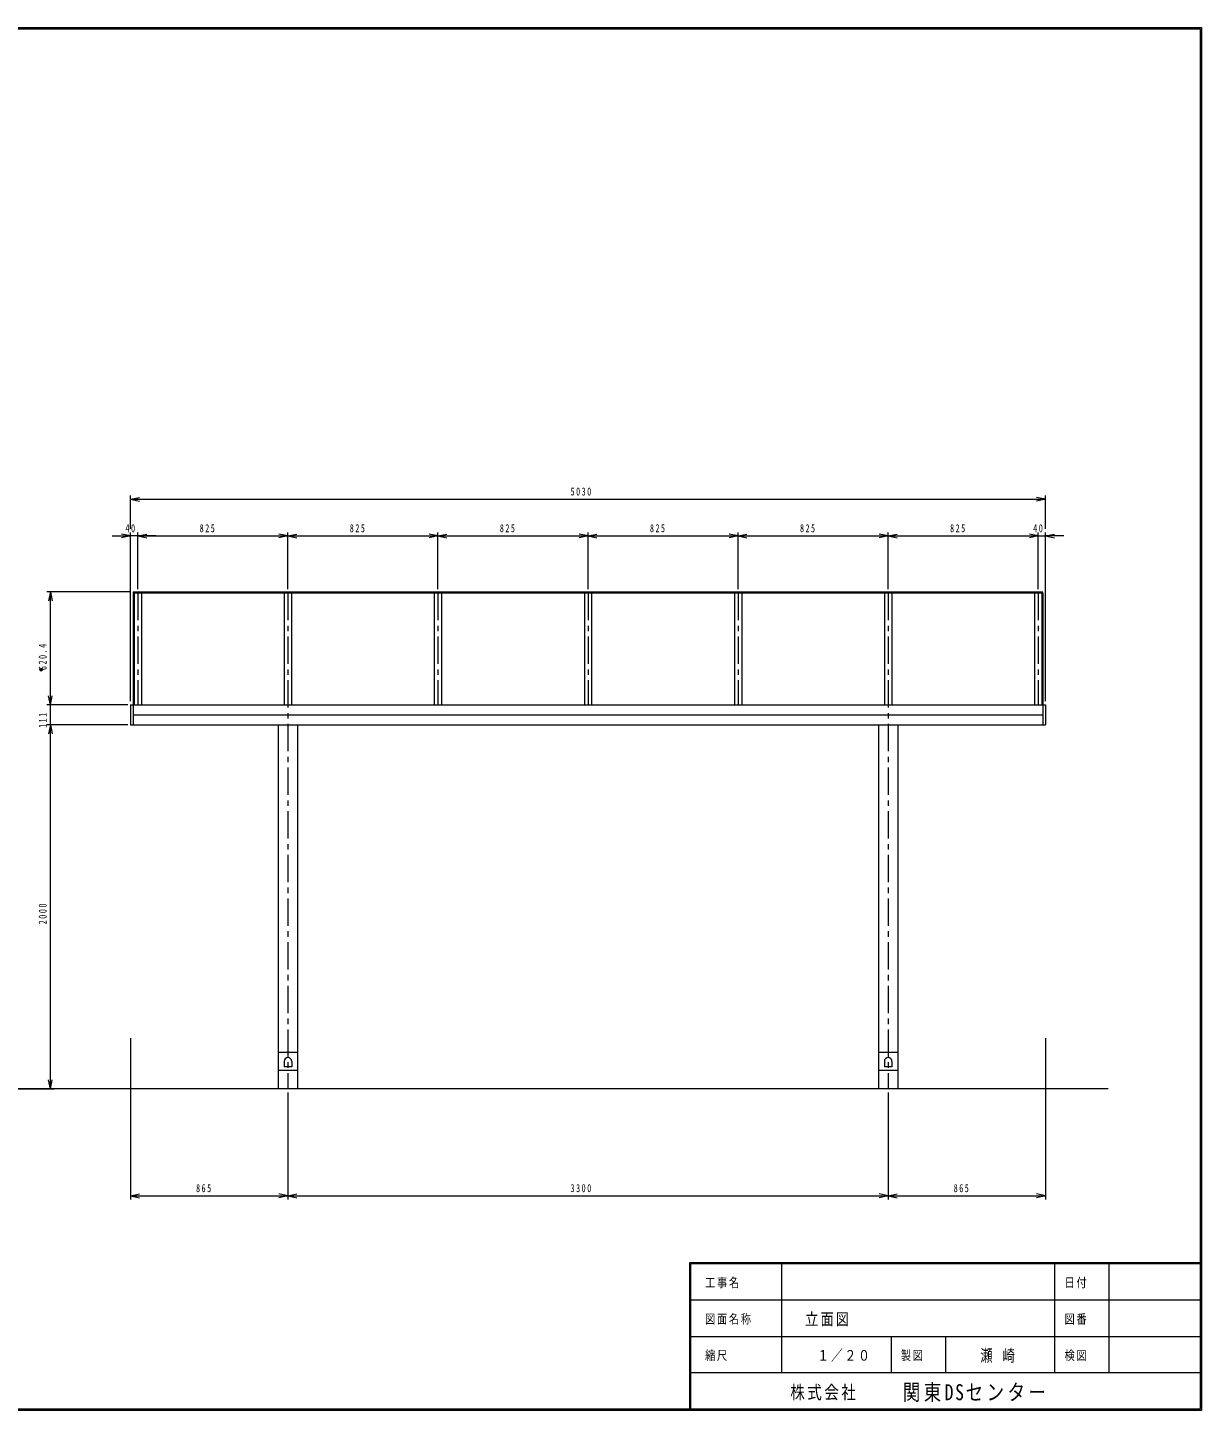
# Model space of a CAD drawing. Units: millimetres, scale not verified. Extents: x -5600 to 5600, y -3800 to 3800.
# Drawn here: x -852 to 5600, y -3800 to 3800 of the extents above; entities that cross this region are included whole.
import ezdxf

# ---------------------------------------------------------------- set-up
doc = ezdxf.new("R2010")
doc.units = ezdxf.units.MM
doc.header["$LTSCALE"] = 30
doc.header["$PDMODE"] = 32
doc.header["$PDSIZE"] = 15
doc.linetypes.add('CHAIN1', pattern=[8, 5, -1, 1, -1])
doc.layers.add('0-0_0', color=7, linetype='Continuous', lineweight=18)
doc.styles.add('ＭＳ ゴシック', font='')
doc.styles.get('ＭＳ ゴシック').set_extended_font_data('MS Gothic')

msp = doc.modelspace()

# ---------------------------------------------------------------- linework, layer by layer
at = {"layer": '0-0_0'}
for p, q in [((-286.67, 1045.91), (-286.67, 1227.85)), ((-286.67, 1207.85), (-237.76, 1218.24)), ((4743.33, 1207.85), (4694.42, 1218.24)), ((4743.33, 1045.91), (4743.33, 1227.85)), ((-286.67, 1207.85), (4743.33, 1207.85)), ((-286.67, 1207.85), (-237.76, 1197.45)), ((4743.33, 1207.85), (4694.42, 1197.45)), ((-286.67, 1005.91), (-335.58, 995.51)), ((-286.67, 98.69), (-286.67, 1025.91)), ((-246.67, 1005.91), (-286.67, 1005.91)), ((-246.67, 712.92), (-246.67, 1025.91)), ((-246.67, 712.92), (-246.67, 1025.91)), ((-246.67, 1005.91), (-197.76, 1016.3)), ((-246.67, 1005.91), (-197.76, 1016.3)), ((-246.67, 1005.91), (578.33, 1005.91)), ((-246.67, 1005.91), (-197.76, 995.51)), ((578.33, 1005.91), (529.42, 1016.3)), ((578.33, 1005.91), (529.42, 995.51)), ((578.33, 712.92), (578.33, 1025.91)), ((578.33, 1005.91), (627.24, 1016.3)), ((578.33, 1005.91), (1403.33, 1005.91)), ((578.33, 1005.91), (627.24, 995.51)), ((1403.33, 1005.91), (1354.42, 1016.3)), ((1403.33, 1005.91), (1354.42, 995.51)), ((1403.33, 712.92), (1403.33, 1025.91)), ((1403.33, 1005.91), (1452.24, 1016.3)), ((1403.33, 1005.91), (2228.33, 1005.91)), ((1403.33, 1005.91), (1452.24, 995.51)), ((2228.33, 1005.91), (2179.42, 1016.3)), ((2228.33, 1005.91), (2179.42, 995.51)), ((2228.33, 712.92), (2228.33, 1025.91)), ((2228.33, 1005.91), (2277.24, 1016.3)), ((2228.33, 1005.91), (3053.33, 1005.91)), ((2228.33, 1005.91), (2277.24, 995.51)), ((3053.33, 1005.91), (3004.42, 1016.3)), ((3053.33, 1005.91), (3004.42, 995.51)), ((3053.33, 712.92), (3053.33, 1025.91)), ((3053.33, 1005.91), (3102.24, 1016.3)), ((3053.33, 1005.91), (3878.33, 1005.91)), ((3053.33, 1005.91), (3102.24, 995.51)), ((3878.33, 1005.91), (3829.42, 1016.3)), ((3878.33, 1005.91), (3829.42, 995.51)), ((3878.33, 712.92), (3878.33, 1025.91)), ((3878.33, 1005.91), (3927.24, 1016.3)), ((3878.33, 1005.91), (4703.33, 1005.91)), ((3878.33, 1005.91), (3927.24, 995.51)), ((4703.33, 1005.91), (4654.42, 1016.3)), ((4703.33, 1005.91), (4654.42, 995.51)), ((4703.33, 1005.91), (4654.42, 995.51)), ((4703.33, 712.92), (4703.33, 1025.91)), ((4703.33, 712.92), (4703.33, 1025.91)), ((4703.33, 1005.91), (4743.33, 1005.91)), ((4743.33, 98.69), (4743.33, 1025.91)), ((4743.33, 1005.91), (4792.24, 1016.3)), ((-291.67, 699.12), (-746.9, 699.12)), ((-726.9, 699.12), (-737.29, 650.21)), ((-726.9, 78.69), (-726.9, 699.12)), ((-726.9, 699.12), (-716.5, 650.21)), ((-301.67, 78.69), (-746.9, 78.69)), ((-726.9, 78.69), (-737.29, 127.6)), ((-726.9, 78.69), (-716.5, 127.6)), ((-726.9, -32.31), (-726.9, 78.69)), ((-301.67, -32.31), (-746.9, -32.31)), ((-726.9, -32.31), (-737.29, -81.21)), ((-726.9, -2032.31), (-726.9, -32.31)), ((-726.9, -32.31), (-716.5, -81.21)), ((-286.67, -1754.83), (-286.67, -2641.24)), ((4743.33, -1754.83), (4743.33, -2641.24)), ((-4868.66, -2032.31), (-706.9, -2032.31)), ((-726.9, -2032.31), (-737.29, -1983.4)), ((-726.9, -2032.31), (-716.5, -1983.4)), ((578.33, -2052.31), (578.33, -2641.24)), ((3878.33, -2052.31), (3878.33, -2641.24)), ((-286.67, -2621.24), (-237.76, -2610.84)), ((-286.67, -2621.24), (578.33, -2621.24)), ((-286.67, -2621.24), (-237.76, -2631.63)), ((578.33, -2621.24), (529.42, -2610.84)), ((578.33, -2621.24), (529.42, -2631.63)), ((578.33, -2621.24), (627.24, -2610.84)), ((578.33, -2621.24), (3878.33, -2621.24)), ((578.33, -2621.24), (627.24, -2631.63)), ((3878.33, -2621.24), (3829.42, -2610.84)), ((3878.33, -2621.24), (3829.42, -2631.63)), ((3878.33, -2621.24), (3927.24, -2610.84)), ((3878.33, -2621.24), (4743.33, -2621.24)), ((3878.33, -2621.24), (3927.24, -2631.63)), ((4743.33, -2621.24), (4694.42, -2610.84)), ((4743.33, -2621.24), (4694.42, -2631.63)), ((2788, -3794), (2788, -2988)), ((2788, -2988), (5594, -2988)), ((2794, -3794), (2794, -2994)), ((5594, -2994), (2794, -2994)), ((3294, -3594), (3294, -2994)), ((4794, -3594), (4794, -2994)), ((5094, -3594), (5094, -2994)), ((5594, -3194), (2794, -3194)), ((2794, -3394), (5594, -3394)), ((3894, -3394), (3894, -3594)), ((4194, -3394), (4194, -3594)), ((5594, -3594), (2794, -3594))]:
    msp.add_line(p, q, dxfattribs=at)
at = {"layer": '0-0_0', "color": 3}
for p, q in [((-271.67, 699.12), (4728.33, 699.12)), ((-271.67, 699.12), (-271.67, 78.69)), ((-271.67, 692.92), (4728.33, 692.92)), ((-266.67, 692.92), (-266.67, 78.69)), ((-226.67, 692.92), (-226.67, 78.69)), ((558.33, 692.92), (558.33, 78.69)), ((598.33, 692.92), (598.33, 78.69)), ((1383.33, 692.92), (1383.33, 78.69)), ((1423.33, 692.92), (1423.33, 78.69)), ((2208.33, 692.92), (2208.33, 78.69)), ((2248.33, 692.92), (2248.33, 78.69)), ((3033.33, 692.92), (3033.33, 78.69)), ((3073.33, 692.92), (3073.33, 78.69)), ((3858.33, 692.92), (3858.33, 78.69)), ((3898.33, 692.92), (3898.33, 78.69)), ((4683.33, 692.92), (4683.33, 78.69)), ((4723.33, 692.92), (4723.33, 78.69)), ((4728.33, 692.92), (4728.33, -32.31)), ((-286.67, 78.69), (4743.33, 78.69)), ((-286.67, 78.69), (-286.67, -32.31)), ((-271.67, 78.69), (-271.67, -32.31)), ((4743.33, 78.69), (4743.33, -32.31)), ((-271.67, 22.01), (4728.33, 22.01)), ((-286.67, -32.31), (4743.33, -32.31)), ((525.83, -32.31), (525.83, -2032.31)), ((630.83, -32.31), (630.83, -2032.31)), ((3825.83, -32.31), (3825.83, -2032.31)), ((3930.83, -32.31), (3930.83, -2032.31)), ((630.83, -1832.31), (525.83, -1832.31)), ((557.33, -1882.31), (557.33, -1911.31)), ((599.33, -1882.31), (599.33, -1911.31)), ((3930.83, -1832.31), (3825.83, -1832.31)), ((3930.83, -1832.31), (3825.83, -1832.31)), ((3857.33, -1882.31), (3857.33, -1911.31)), ((3899.33, -1882.31), (3899.33, -1911.31)), ((630.83, -1932.31), (525.83, -1932.31)), ((599.33, -1911.31), (557.33, -1911.31)), ((3930.83, -1932.31), (3825.83, -1932.31)), ((3930.83, -1932.31), (3825.83, -1932.31)), ((3899.33, -1911.31), (3857.33, -1911.31)), ((5088.28, -2032.31), (-4888.66, -2032.31))]:
    msp.add_line(p, q, dxfattribs=at)
at = {"layer": '0-0_0', "color": 2, "linetype": 'CHAIN1'}
for p, q in [((-246.67, 692.92), (-246.67, 78.69)), ((578.33, 692.92), (578.33, -2032.31)), ((1403.33, 692.92), (1403.33, 78.69)), ((2228.33, 692.92), (2228.33, 78.69)), ((3053.33, 692.92), (3053.33, 78.69)), ((3878.33, 692.92), (3878.33, -2032.31)), ((4703.33, 692.92), (4703.33, 78.69))]:
    msp.add_line(p, q, dxfattribs=at)
at = {"layer": '0-0_0'}
for points in [[(5600, 3800), (5600, -3800), (-5600, -3800), (-5600, 3800)], [(-5594, -3794), (-5594, 3794), (5594, 3794), (5594, -3794)]]:
    msp.add_lwpolyline(points, close=True, dxfattribs=at)
for points in [[(-386.67, 1005.91), (-286.67, 1005.91), (-335.58, 1016.3)], [(-146.67, 1005.91), (-246.67, 1005.91), (-197.76, 995.51)], [(4603.33, 1005.91), (4703.33, 1005.91), (4654.42, 1016.3)], [(4843.33, 1005.91), (4743.33, 1005.91), (4792.24, 995.51)]]:
    msp.add_lwpolyline(points, dxfattribs=at)
at = {"layer": '0-0_0', "color": 3}
for centre in [(578.33, -1882.31), (3878.33, -1882.31)]:
    msp.add_arc(centre, 21, 0, 180, dxfattribs=at)
at = {"layer": '0-0_0', "color": 5}
msp.add_point((-777.65, 271.21), dxfattribs=at)

# ---------------------------------------------------------------- texts
at = {"layer": '0-0_0', "attachment_point": 7, "style": 'ＭＳ ゴシック'}
for s, insert, char_height in [('\\T1.39;\\W0.7;5030', (2132.33, 1227.85), 43.99), ('\\T1.37;\\W0.75;40', (-314.67, 1025.91), 43.99), ('\\T1.38;\\W0.7;825', (93.83, 1025.91), 43.99), ('\\T1.38;\\W0.7;825', (918.83, 1025.91), 43.99), ('\\T1.38;\\W0.7;825', (1743.83, 1025.91), 43.99), ('\\T1.38;\\W0.7;825', (2568.83, 1025.91), 43.99), ('\\T1.38;\\W0.7;825', (3393.83, 1025.91), 43.99), ('\\T1.38;\\W0.7;825', (4218.83, 1025.91), 43.99), ('\\T1.37;\\W0.75;40', (4675.33, 1025.91), 43.99), ('\\T1.38;\\W0.7;865', (73.83, -2601.24), 43.99), ('\\T1.39;\\W0.7;3300', (2132.33, -2601.24), 43.99), ('\\T1.38;\\W0.7;865', (4238.83, -2601.24), 43.99), ('\\T1.17;\\W0.8;工事名', (2872, -3129), 51.32), ('\\T1.17;\\W0.8;日付', (4848, -3129), 51.32), ('\\T1.17;\\W0.8;図面名称', (2872, -3329), 51.32), ('\\T1.17;\\W0.8;立面図', (3422, -3339), 65.98), ('\\T1.17;\\W0.8;図番', (4848, -3329), 51.32), ('\\T1.17;\\W0.8;縮尺', (2872, -3529), 51.32), ('\\T1.17;\\W0.8;\u3000１／２０', (3414, -3534), 58.65), ('\\T1.17;\\W0.8;製図', (3948, -3529), 51.32), ('\\T1.21;\\W0.75;瀬\\~崎', (4385.03, -3539), 65.98), ('\\T1.17;\\W0.8;検図', (4848, -3529), 51.32), ('\\T1.2;\\W0.8;関東DSセンター', (3958.83, -3753.97), 87.98), ('\\T1.17;\\W0.8;株式会社', (3340.25, -3745.56), 73.31)]:
    msp.add_mtext(s, dxfattribs=dict(at, insert=insert, char_height=char_height))
at = {"layer": '0-0_0', "char_height": 43.99, "attachment_point": 7, "rotation": 90, "style": 'ＭＳ ゴシック'}
for s, insert in [('\\T1.39;\\W0.7;620.4', (-746.9, 268.9)), ('\\T1.38;\\W0.7;111', (-746.9, -48.81)), ('\\T1.39;\\W0.7;2000', (-746.9, -1128.31))]:
    msp.add_mtext(s, dxfattribs=dict(at, insert=insert))

doc.saveas('drawing.dxf')
